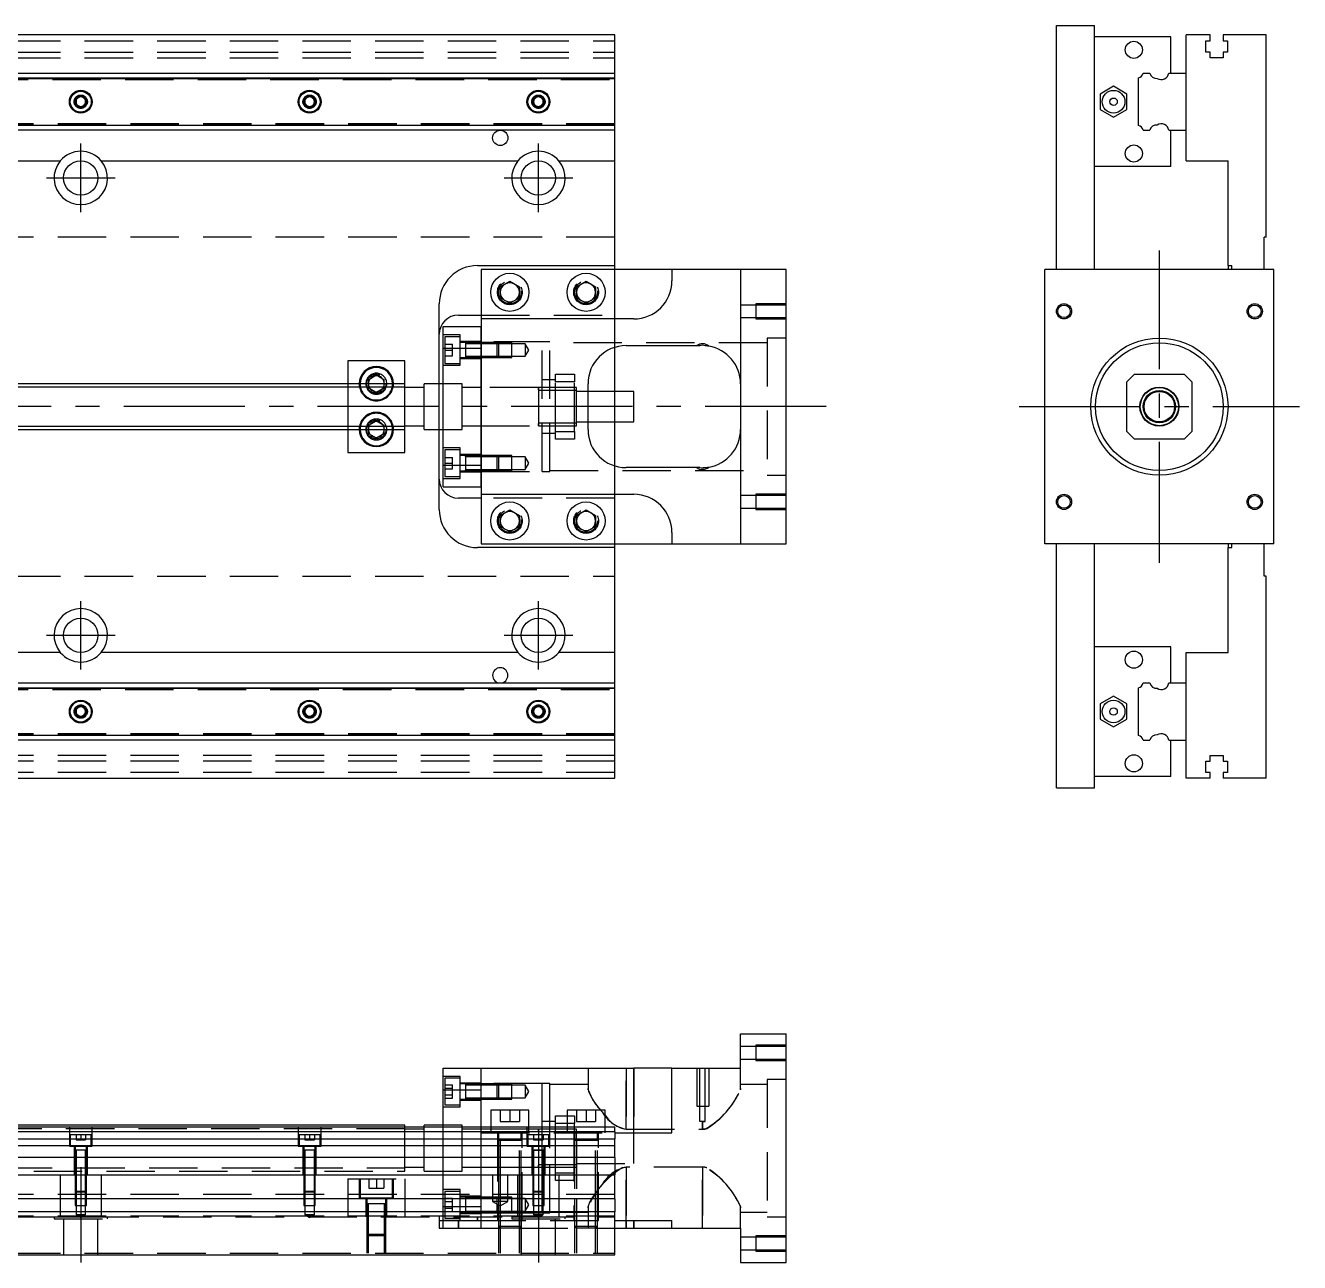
# Model space of a CAD drawing. Extents: x -12 to 700, y -267 to 102.
# Drawn here: x 365.5 to 699.6, y -224.6 to 100 of the extents above; entities that cross this region are included whole.
import ezdxf

# ---------------------------------------------------------------- set-up
doc = ezdxf.new("R2010")
doc.units = 0
doc.linetypes.add('CENTER', pattern=[50.8, 31.75, -6.35, 6.35, -6.35])
doc.linetypes.add('DASHED', pattern=[19.05, 12.7, -6.35])
doc.layers.get('0').update_dxf_attribs({"linetype": 'CONTINUOUS'})
doc.layers.add('CENTER', color=1, linetype='CENTER')

msp = doc.modelspace()

# ---------------------------------------------------------------- linework, layer by layer
at = {"color": 7, "linetype": 'CONTINUOUS'}
for p, q in [((520, 97.5), (360, 97.5)), ((520, 87.5), (520, 97.5)), ((635.82, 100), (645.82, 100)), ((635.82, 36), (635.82, 100)), ((645.82, 36), (645.82, 100)), ((665.82, 97), (645.82, 97)), ((665.82, 87.5), (665.82, 97)), ((669.82, 87.5), (669.82, 97.5)), ((676.12, 97.5), (669.82, 97.5)), ((676.12, 96), (676.12, 97.5)), ((679.52, 97.5), (679.52, 96)), ((690.82, 97.5), (679.52, 97.5)), ((690.82, 44.5), (690.82, 97.5)), ((674.97, 96), (676.12, 96)), ((674.97, 93), (674.97, 96)), ((679.52, 96), (680.67, 96)), ((680.67, 96), (680.67, 93)), ((676.12, 93), (674.97, 93)), ((676.12, 91.5), (676.12, 93)), ((679.52, 91.5), (676.12, 91.5)), ((679.52, 93), (679.52, 91.5)), ((680.67, 93), (679.52, 93)), ((360, 87.5), (520, 87.5)), ((520, 86.25), (520, 87.5)), ((658.57, 87.5), (660.34, 87.5)), ((665.3, 87.5), (669.82, 87.5)), ((669.82, 72.5), (669.82, 87.5)), ((669.82, 72.5), (669.82, 87.5)), ((360, 86.25), (520, 86.25)), ((520, 73.75), (520, 86.25)), ((650.82, 84.04), (647.32, 82.02)), ((654.32, 82.02), (650.82, 84.04)), ((657.32, 73.75), (657.32, 86.25)), ((378.75, 80.72), (380, 81.44)), ((378.75, 79.28), (378.75, 80.72)), ((380, 81.44), (381.25, 80.72)), ((381.25, 80.72), (381.25, 79.28)), ((438.75, 80.72), (440, 81.44)), ((438.75, 79.28), (438.75, 80.72)), ((440, 81.44), (441.25, 80.72)), ((441.25, 80.72), (441.25, 79.28)), ((498.75, 80.72), (500, 81.44)), ((498.75, 79.28), (498.75, 80.72)), ((500, 81.44), (501.25, 80.72)), ((501.25, 80.72), (501.25, 79.28)), ((647.32, 82.02), (647.32, 77.98)), ((654.32, 77.98), (654.32, 82.02)), ((380, 78.56), (378.75, 79.28)), ((381.25, 79.28), (380, 78.56)), ((440, 78.56), (438.75, 79.28)), ((441.25, 79.28), (440, 78.56)), ((500, 78.56), (498.75, 79.28)), ((501.25, 79.28), (500, 78.56)), ((647.32, 77.98), (650.82, 75.96)), ((650.82, 75.96), (654.32, 77.98)), ((520, 73.75), (360, 73.75)), ((520, 72.5), (520, 73.75)), ((520, 72.5), (360, 72.5)), ((520, 64.5), (520, 72.5)), ((658.57, 72.5), (660.34, 72.5)), ((665.3, 72.5), (669.82, 72.5)), ((665.82, 63), (665.82, 72.5)), ((669.82, 64.5), (669.82, 72.5)), ((360, 64.5), (374.64, 64.5)), ((385.36, 64.5), (494.64, 64.5)), ((505.36, 64.5), (520, 64.5)), ((520, 37), (520, 64.5)), ((669.82, 64.5), (680.82, 64.5)), ((680.82, 37), (680.82, 64.5)), ((665.82, 63), (645.82, 63)), ((690.32, 36), (690.32, 44.5)), ((690.82, 44.5), (690.32, 44.5)), ((484, 37), (520, 37)), ((520, 36), (520, 37)), ((680.82, 37), (681.82, 37)), ((680.82, 37), (680.82, 36)), ((681.82, 36), (681.82, 37)), ((485, 36), (485, 23)), ((535, 36), (485, 36)), ((535, 36), (535, 33)), ((553, 36), (535, 36)), ((553, 36), (553, -36)), ((565, 36), (553, 36)), ((565, -36), (565, 36)), ((632.82, -36), (632.82, 36)), ((692.82, 36), (632.82, 36)), ((692.82, -36), (692.82, 36)), ((490, 31.44), (492.5, 32.89)), ((490, 28.56), (490, 31.44)), ((492.5, 32.89), (495, 31.44)), ((495, 31.44), (495, 28.56)), ((510, 31.44), (512.5, 32.89)), ((510, 28.56), (510, 31.44)), ((512.5, 32.89), (515, 31.44)), ((515, 31.44), (515, 28.56)), ((474, 6), (474, 27)), ((492.5, 27.11), (490, 28.56)), ((495, 28.56), (492.5, 27.11)), ((512.5, 27.11), (510, 28.56)), ((515, 28.56), (512.5, 27.11)), ((479, 24), (485, 24)), ((475, 21), (485, 21)), ((475, 15.33), (475, 21)), ((485, 23), (485, 15.33)), ((525, 23), (485, 23)), ((475, 15.33), (485, 15.33)), ((475, -15.33), (475, 15.33)), ((485, -15.33), (485, 15.33)), ((485, 15.33), (485, -15.33)), ((520, 4), (520, 15.54)), ((523, 16), (541.5, 16)), ((541.5, 16), (542.36, 16)), ((465, 12), (450, 12)), ((450, 12), (450, 6)), ((465, 6), (465, 12)), ((455.5, 7.15), (457.5, 8.31)), ((455.5, 6), (455.5, 7.15)), ((457.5, 8.31), (459.5, 7.15)), ((459.5, 7.15), (459.5, 6)), ((656.32, 8.5), (654.32, 6.5)), ((656.32, 8.5), (669.32, 8.5)), ((671.32, 6.5), (669.32, 8.5)), ((465, 6), (360, 6)), ((465, -6), (465, 6)), ((470, 5), (465, 5)), ((470, -6), (470, 6)), ((475, 6), (470, 6)), ((513, -6), (513, 6)), ((525, 4), (513, 4)), ((525, -4), (525, 4)), ((654.32, -6.5), (654.32, 6.5)), ((671.32, 6.5), (671.32, -6.5)), ((360, -6), (465, -6)), ((450, -6), (450, -12)), ((455.5, -7.15), (455.5, -6)), ((459.5, -6), (459.5, -7.15)), ((465, -5), (470, -5)), ((465, -12), (465, -6)), ((470, -6), (475, -6)), ((474, -27), (474, -6)), ((513, -4), (525, -4)), ((520, -15.54), (520, -4)), ((654.32, -6.5), (656.32, -8.5)), ((669.32, -8.5), (671.32, -6.5)), ((457.5, -8.31), (455.5, -7.15)), ((459.5, -7.15), (457.5, -8.31)), ((669.32, -8.5), (656.32, -8.5)), ((450, -12), (465, -12)), ((475, -15.33), (485, -15.33)), ((475, -21), (475, -15.33)), ((485, -15.33), (485, -23)), ((541.5, -16), (523, -16)), ((542.36, -16), (541.5, -16)), ((475, -21), (485, -21)), ((485, -23), (525, -23)), ((485, -23), (485, -36)), ((485, -24), (479, -24)), ((490, -28.56), (492.5, -27.11)), ((490, -31.44), (490, -28.56)), ((492.5, -27.11), (495, -28.56)), ((495, -28.56), (495, -31.44)), ((510, -28.56), (512.5, -27.11)), ((510, -31.44), (510, -28.56)), ((512.5, -27.11), (515, -28.56)), ((515, -28.56), (515, -31.44)), ((492.5, -32.89), (490, -31.44)), ((495, -31.44), (492.5, -32.89)), ((512.5, -32.89), (510, -31.44)), ((515, -31.44), (512.5, -32.89)), ((535, -33), (535, -36)), ((485, -36), (535, -36)), ((520, -37), (520, -36)), ((535, -36), (553, -36)), ((553, -36), (565, -36)), ((692.82, -36), (632.82, -36)), ((635.82, -100), (635.82, -36)), ((645.82, -100), (645.82, -36)), ((680.82, -36), (680.82, -37)), ((681.82, -37), (681.82, -36)), ((690.32, -44.5), (690.32, -36)), ((520, -37), (484, -37)), ((520, -64.5), (520, -37)), ((680.82, -64.5), (680.82, -37)), ((680.82, -37), (681.82, -37)), ((690.82, -44.5), (690.32, -44.5)), ((690.82, -97.5), (690.82, -44.5)), ((665.82, -63), (645.82, -63)), ((665.82, -72.5), (665.82, -63)), ((374.64, -64.5), (360, -64.5)), ((494.64, -64.5), (385.36, -64.5)), ((520, -64.5), (505.36, -64.5)), ((520, -72.5), (520, -64.5)), ((669.82, -72.5), (669.82, -64.5)), ((669.82, -64.5), (680.82, -64.5)), ((360, -72.5), (520, -72.5)), ((520, -73.75), (520, -72.5)), ((658.57, -72.5), (660.34, -72.5)), ((665.3, -72.5), (669.82, -72.5)), ((669.82, -87.5), (669.82, -72.5)), ((669.82, -87.5), (669.82, -72.5)), ((360, -73.75), (520, -73.75)), ((520, -86.25), (520, -73.75)), ((650.82, -75.96), (647.32, -77.98)), ((654.32, -77.98), (650.82, -75.96)), ((657.32, -86.25), (657.32, -73.75)), ((378.75, -79.28), (380, -78.56)), ((378.75, -80.72), (378.75, -79.28)), ((380, -78.56), (381.25, -79.28)), ((381.25, -79.28), (381.25, -80.72)), ((438.75, -79.28), (440, -78.56)), ((438.75, -80.72), (438.75, -79.28)), ((440, -78.56), (441.25, -79.28)), ((441.25, -79.28), (441.25, -80.72)), ((498.75, -79.28), (500, -78.56)), ((498.75, -80.72), (498.75, -79.28)), ((500, -78.56), (501.25, -79.28)), ((501.25, -79.28), (501.25, -80.72)), ((647.32, -77.98), (647.32, -82.02)), ((654.32, -82.02), (654.32, -77.98)), ((380, -81.44), (378.75, -80.72)), ((381.25, -80.72), (380, -81.44)), ((440, -81.44), (438.75, -80.72)), ((441.25, -80.72), (440, -81.44)), ((500, -81.44), (498.75, -80.72)), ((501.25, -80.72), (500, -81.44)), ((647.32, -82.02), (650.82, -84.04)), ((650.82, -84.04), (654.32, -82.02)), ((520, -86.25), (360, -86.25)), ((520, -87.5), (520, -86.25)), ((520, -87.5), (360, -87.5)), ((520, -97.5), (520, -87.5)), ((658.57, -87.5), (660.34, -87.5)), ((665.3, -87.5), (669.82, -87.5)), ((665.82, -97), (665.82, -87.5)), ((669.82, -97.5), (669.82, -87.5)), ((674.97, -93), (676.12, -93)), ((674.97, -96), (674.97, -93)), ((676.12, -91.5), (679.52, -91.5)), ((676.12, -93), (676.12, -91.5)), ((679.52, -91.5), (679.52, -93)), ((679.52, -93), (680.67, -93)), ((680.67, -93), (680.67, -96)), ((676.12, -96), (674.97, -96)), ((676.12, -97.5), (676.12, -96)), ((679.52, -96), (679.52, -97.5)), ((680.67, -96), (679.52, -96)), ((360, -97.5), (520, -97.5)), ((635.82, -100), (645.82, -100)), ((665.82, -97), (645.82, -97)), ((676.12, -97.5), (669.82, -97.5)), ((690.82, -97.5), (679.52, -97.5)), ((553, -173.55), (553, -164.55)), ((553, -164.55), (565, -164.55)), ((565, -224.55), (565, -164.55)), ((475, -173.55), (485, -173.55)), ((475, -179.22), (475, -173.55)), ((485, -173.55), (525, -173.55)), ((485, -189.05), (485, -173.55)), ((525, -190.55), (525, -173.55)), ((535, -173.55), (525, -173.55)), ((535, -190.55), (535, -173.55)), ((535, -173.55), (553, -173.55)), ((475, -189.05), (475, -179.22)), ((475, -179.22), (485, -179.22)), ((497.5, -184.55), (487.5, -184.55)), ((487.5, -184.55), (487.5, -189.05)), ((497.5, -189.05), (497.5, -184.55)), ((517.5, -184.55), (507.5, -184.55)), ((507.5, -184.55), (507.5, -189.05)), ((517.5, -189.05), (517.5, -184.55)), ((465, -188.55), (353.5, -188.55)), ((520, -189.05), (353.5, -189.05)), ((520, -190.3), (353.5, -190.3)), ((465, -189.05), (465, -188.55)), ((470, -189.05), (470, -188.55)), ((475, -188.55), (470, -188.55)), ((501, -190.3), (500, -190.3)), ((504.5, -190.3), (501, -190.3)), ((507.5, -190.3), (504.5, -190.3)), ((509.5, -190.3), (507.5, -190.3)), ((510, -190.3), (509.5, -190.3)), ((520, -190.3), (520, -189.05)), ((520, -190.3), (520, -192.08)), ((353.5, -192.08), (520, -192.08)), ((520, -190.55), (535, -190.55)), ((520, -193.97), (520, -192.08)), ((520, -193.97), (353.5, -193.97)), ((520, -197.03), (353.5, -197.03)), ((520, -197.03), (520, -193.97)), ((520, -197.03), (520, -201.55)), ((0, -201.55), (520, -201.55)), ((520, -207.85), (520, -201.55)), ((520, -207.85), (0, -207.85)), ((520, -207.85), (520, -211.25)), ((520, -211.25), (0, -211.25)), ((520, -222.55), (520, -211.25)), ((520, -213.55), (535, -213.55)), ((525, -215.55), (525, -213.55)), ((535, -215.55), (535, -213.55)), ((520, -215.55), (525, -215.55)), ((525, -215.55), (535, -215.55)), ((535, -215.55), (553, -215.55)), ((553, -215.55), (553, -224.55)), ((0, -222.55), (520, -222.55)), ((553, -224.55), (565, -224.55))]:
    msp.add_line(p, q, dxfattribs=at)
at = {"color": 3, "linetype": 'DASHED'}
for p, q in [((0, 96), (520, 96)), ((0, 93), (520, 93)), ((0, 91.5), (520, 91.5)), ((353.5, 86.1), (520, 86.1)), ((353.5, 85.8), (520, 85.8)), ((360, 86.11), (520, 86.11)), ((378.5, 80), (378.52, 80.22)), ((441.48, 80.26), (441.5, 80)), ((501.48, 80.26), (501.5, 80)), ((520, 74.2), (353.5, 74.2)), ((520, 73.9), (353.5, 73.9)), ((520, 73.89), (360, 73.89)), ((520, 44.5), (0, 44.5)), ((520, 24), (520, 36)), ((495.48, 30.36), (495.5, 30)), ((515.48, 30.36), (515.5, 30)), ((557, 27), (557, 23)), ((565, 27), (557, 27)), ((485, 24), (520, 24)), ((520, 23), (520, 24)), ((557, 26.65), (553, 26.65)), ((565, 26.65), (557, 26.65)), ((485, 15.33), (485, 21)), ((520, 15.54), (520, 23)), ((553, 23.35), (557, 23.35)), ((557, 23.35), (565, 23.35)), ((557, 23), (565, 23)), ((479.5, 18.85), (475, 18.85)), ((475.5, 18.35), (475.5, 11.35)), ((479.5, 18.35), (475.5, 18.35)), ((479.5, 10.85), (479.5, 18.85)), ((485, 17.1), (479.5, 17.1)), ((480.9, 16.85), (479.5, 16.85)), ((480.9, 16.85), (480.89, 16.85)), ((480.9, 16.85), (480.9, 16.63)), ((485, 16.85), (480.9, 16.85)), ((480.9, 16.85), (480.9, 16.85)), ((501, 17), (485, 17)), ((489.15, 16.85), (485, 16.85)), ((489.15, 16.85), (485, 16.85)), ((489.15, 12.85), (489.15, 16.85)), ((493, 16.85), (489.15, 16.85)), ((489.5, 16.5), (489.15, 16.85)), ((493, 12.85), (493, 16.85)), ((501, -17), (501, 17)), ((503, 17), (501, 17)), ((503, -17), (503, 17)), ((560, 16.75), (503, 16.75)), ((560, 18), (560, -18)), ((565, 18), (560, 18)), ((475.5, 16.35), (477.5, 16.35)), ((475.5, 14.85), (477.5, 14.85)), ((477.5, 14.85), (477.5, 16.35)), ((477.5, 13.35), (477.5, 14.85)), ((480.9, 16.63), (480.9, 13.07)), ((485, 16.5), (480.9, 16.5)), ((489.5, 16.5), (485, 16.5)), ((489.5, 16.5), (489.5, 13.2)), ((493, 16.5), (489.5, 16.5)), ((496.5, 16.5), (493, 16.5)), ((496.5, 16.5), (496.5, 13.2)), ((497.45, 14.85), (496.5, 16.5)), ((496.5, 13.2), (497.45, 14.85)), ((520, 15.54), (520, 15.54)), ((475, 10.85), (479.5, 10.85)), ((475.5, 13.35), (477.5, 13.35)), ((475.5, 11.35), (479.5, 11.35)), ((479.5, 12.85), (480.9, 12.85)), ((479.5, 12.6), (485, 12.6)), ((480.89, 12.85), (480.9, 12.85)), ((480.9, 13.2), (485, 13.2)), ((480.9, 13.07), (480.9, 12.85)), ((480.9, 12.85), (485, 12.85)), ((480.9, 12.85), (480.9, 12.85)), ((485, 13.2), (489.5, 13.2)), ((485, 12.85), (489.15, 12.85)), ((485, 12.85), (489.15, 12.85)), ((489.15, 12.85), (489.5, 13.2)), ((489.15, 12.85), (493, 12.85)), ((489.5, 13.2), (493, 13.2)), ((493, 13.2), (496.5, 13.2)), ((504.5, 7), (501, 7)), ((504.5, 8.5), (509.5, 8.5)), ((504.5, 6.5), (504.5, 8.5)), ((509.5, 8.5), (509.5, 6.5)), ((450, 6), (450, -6)), ((455, 6), (455.02, 6.3)), ((455.5, 4.85), (455.5, 6)), ((457.5, 3.69), (455.5, 4.85)), ((459.5, 4.85), (457.5, 3.69)), ((459.5, 6), (459.5, 5.12)), ((459.5, 5.12), (459.5, 4.85)), ((474, -6), (474, 6)), ((480, 6), (475, 6)), ((480, -6), (480, 6)), ((485, 5), (480, 5)), ((500, 5), (485, 5)), ((500, 4.44), (500, 5)), ((500, 5), (500, 4.44)), ((509.5, 5), (500, 5)), ((509.5, 5), (500, 5)), ((500, 4.44), (500, -4.44)), ((510, 4.25), (500, 4.25)), ((509.5, 6.5), (504.5, 6.5)), ((504.5, -6.5), (504.5, 6.5)), ((509.5, -6.5), (509.5, 6.5)), ((510, 5), (509.5, 5)), ((510, -5), (510, 5)), ((513, 4), (510, 4)), ((520, -4), (520, 4)), ((455, -6), (455.02, -5.7)), ((455.5, -4.85), (457.5, -3.69)), ((455.5, -6), (455.5, -4.85)), ((457.5, -3.69), (459.5, -4.85)), ((459.5, -4.85), (459.5, -5.13)), ((459.5, -5.13), (459.5, -6)), ((475, -6), (480, -6)), ((480, -5), (485, -5)), ((485, -5), (500, -5)), ((500, -4.25), (510, -4.25)), ((500, -5), (500, -4.44)), ((500, -4.44), (500, -5)), ((500, -5), (500, -5)), ((500, -5), (509.5, -5)), ((500, -5), (509.5, -5)), ((504.5, -6.5), (509.5, -6.5)), ((504.5, -8.5), (504.5, -6.5)), ((509.5, -5), (510, -5)), ((509.5, -6.5), (509.5, -8.5)), ((510, -4), (513, -4)), ((501, -7), (504.5, -7)), ((509.5, -8.5), (504.5, -8.5)), ((479.5, -10.85), (475, -10.85)), ((475.5, -11.35), (475.5, -18.35)), ((479.5, -11.35), (475.5, -11.35)), ((475.5, -13.35), (477.5, -13.35)), ((477.5, -14.85), (477.5, -13.35)), ((479.5, -18.85), (479.5, -10.85)), ((485, -12.6), (479.5, -12.6)), ((480.9, -12.85), (479.5, -12.85)), ((480.9, -12.85), (480.89, -12.85)), ((480.9, -12.85), (480.9, -13.07)), ((480.9, -13.07), (480.9, -12.85)), ((485, -12.85), (480.9, -12.85)), ((480.9, -12.85), (480.9, -12.85)), ((480.9, -13.07), (480.9, -16.63)), ((485, -13.2), (480.9, -13.2)), ((489.15, -12.85), (485, -12.85)), ((489.15, -12.85), (485, -12.85)), ((489.5, -13.2), (485, -13.2)), ((489.15, -16.85), (489.15, -12.85)), ((493, -12.85), (489.15, -12.85)), ((489.5, -13.2), (489.15, -12.85)), ((489.5, -13.2), (489.5, -16.5)), ((493, -13.2), (489.5, -13.2)), ((493, -16.85), (493, -12.85)), ((496.5, -13.2), (493, -13.2)), ((496.5, -13.2), (496.5, -16.5)), ((497.45, -14.85), (496.5, -13.2)), ((475.5, -14.85), (477.5, -14.85)), ((475.5, -16.35), (477.5, -16.35)), ((477.5, -16.35), (477.5, -14.85)), ((480.9, -16.5), (485, -16.5)), ((480.9, -16.63), (480.9, -16.85)), ((480.9, -16.85), (480.9, -16.63)), ((485, -21), (485, -15.33)), ((485, -16.5), (489.5, -16.5)), ((489.15, -16.85), (489.5, -16.5)), ((489.5, -16.5), (493, -16.5)), ((493, -16.5), (496.5, -16.5)), ((496.5, -16.5), (497.45, -14.85)), ((520, -23), (520, -15.54)), ((520, -15.54), (520, -15.54)), ((543.17, -16), (543.76, -15.97)), ((475, -18.85), (479.5, -18.85)), ((475.5, -18.35), (479.5, -18.35)), ((479.5, -16.85), (480.9, -16.85)), ((479.5, -17.1), (485, -17.1)), ((480.89, -16.85), (480.9, -16.85)), ((480.9, -16.85), (485, -16.85)), ((480.9, -16.85), (480.9, -16.85)), ((485, -16.85), (489.15, -16.85)), ((485, -16.85), (489.15, -16.85)), ((485, -17), (501, -17)), ((489.15, -16.85), (493, -16.85)), ((501, -17), (503, -17)), ((503, -16.75), (560, -16.75)), ((560, -18), (565, -18)), ((520, -24), (520, -23)), ((557, -23.35), (553, -23.35)), ((557, -23), (557, -27)), ((565, -23), (557, -23)), ((565, -23.35), (557, -23.35)), ((520, -24), (485, -24)), ((520, -36), (520, -24)), ((553, -26.65), (557, -26.65)), ((557, -26.65), (565, -26.65)), ((495.48, -29.64), (495.5, -30)), ((509.5, -30), (509.52, -29.65)), ((557, -27), (565, -27)), ((0, -44.5), (520, -44.5)), ((353.5, -73.9), (520, -73.9)), ((353.5, -74.2), (520, -74.2)), ((360, -73.89), (520, -73.89)), ((381.48, -79.74), (381.5, -80)), ((438.5, -80), (438.52, -79.78)), ((498.5, -80), (498.52, -79.78)), ((520, -85.8), (353.5, -85.8)), ((520, -86.1), (353.5, -86.1)), ((520, -86.11), (360, -86.11)), ((520, -91.5), (0, -91.5)), ((520, -93), (0, -93)), ((520, -96), (0, -96)), ((557, -167.9), (553, -167.9)), ((557, -167.55), (557, -171.55)), ((565, -167.55), (557, -167.55)), ((565, -167.9), (557, -167.9)), ((513, -173.55), (513, -178.91)), ((523, -189.59), (523, -173.55)), ((523, -173.55), (523, -189.59)), ((525, -173.55), (525, -190.55)), ((541.5, -173.55), (541.5, -183.55)), ((542.36, -183.55), (542.36, -173.55)), ((543.72, -183.55), (543.72, -173.55)), ((544.67, -173.55), (544.67, -183.55)), ((553, -171.2), (557, -171.2)), ((553, -178.91), (553, -173.55)), ((557, -171.2), (565, -171.2)), ((557, -171.55), (565, -171.55)), ((479.5, -175.7), (475, -175.7)), ((475.5, -176.2), (475.5, -179.7)), ((479.5, -176.2), (475.5, -176.2)), ((479.5, -183.7), (479.5, -175.7)), ((560, -176.55), (560, -212.55)), ((565, -176.55), (560, -176.55)), ((475.5, -177.97), (477.5, -177.97)), ((475.5, -178.83), (477.5, -178.83)), ((475.5, -179.7), (475.5, -183.2)), ((477.5, -178.83), (477.5, -177.97)), ((477.5, -180.57), (477.5, -178.83)), ((485, -177.45), (479.5, -177.45)), ((480.9, -177.7), (479.5, -177.7)), ((480.9, -177.7), (480.9, -181.7)), ((485, -177.7), (480.9, -177.7)), ((485, -178.05), (480.9, -178.05)), ((501, -177.55), (485, -177.55)), ((489.15, -177.7), (485, -177.7)), ((489.15, -177.7), (485, -177.7)), ((489.5, -178.05), (485, -178.05)), ((489.15, -179.7), (489.15, -177.7)), ((493, -177.7), (489.15, -177.7)), ((489.5, -178.05), (489.15, -177.7)), ((489.15, -181.7), (489.15, -179.7)), ((489.5, -178.05), (489.5, -179.7)), ((493, -178.05), (489.5, -178.05)), ((489.5, -179.7), (489.5, -181.35)), ((493, -181.7), (493, -177.7)), ((496.5, -178.05), (493, -178.05)), ((496.5, -178.05), (496.5, -179.7)), ((497.45, -179.7), (496.5, -178.05)), ((496.5, -179.7), (496.5, -181.35)), ((496.5, -181.35), (497.45, -179.7)), ((501, -189.05), (501, -177.55)), ((503, -177.55), (501, -177.55)), ((503, -189.05), (503, -177.55)), ((513, -177.8), (503, -177.8)), ((513, -178.91), (513.04, -179.26)), ((513.03, -179.21), (513, -178.91)), ((553, -178.91), (552.96, -179.26)), ((552.96, -179.28), (553, -178.91)), ((560, -177.8), (553, -177.8)), ((475, -183.7), (479.5, -183.7)), ((475.5, -180.57), (477.5, -180.57)), ((475.5, -181.43), (477.5, -181.43)), ((475.5, -183.2), (479.5, -183.2)), ((477.5, -181.43), (477.5, -180.57)), ((479.5, -181.7), (480.9, -181.7)), ((479.5, -181.95), (485, -181.95)), ((480.89, -181.7), (480.9, -181.7)), ((480.9, -181.35), (485, -181.35)), ((480.9, -181.7), (485, -181.7)), ((480.9, -181.7), (480.9, -181.7)), ((485, -181.35), (489.5, -181.35)), ((485, -181.7), (489.15, -181.7)), ((485, -181.7), (489.15, -181.7)), ((489.15, -181.7), (489.5, -181.35)), ((489.15, -181.7), (493, -181.7)), ((489.5, -181.35), (493, -181.35)), ((493, -181.35), (496.5, -181.35)), ((541.5, -183.55), (544.67, -183.55)), ((542.36, -187.55), (542.36, -183.55)), ((543.72, -187.55), (543.72, -183.55)), ((490, -184.55), (490, -187.55)), ((492.5, -184.55), (492.5, -187.55)), ((495, -184.55), (495, -187.55)), ((504.5, -186.05), (507.5, -186.05)), ((504.5, -188.05), (504.5, -186.05)), ((507.5, -186.05), (509.5, -186.05)), ((509.5, -186.05), (509.5, -188.05)), ((510, -184.55), (510, -187.55)), ((512.5, -184.55), (512.5, -187.55)), ((515, -184.55), (515, -187.55)), ((516.31, -184.55), (517.5, -185.91)), ((465, -189.43), (55, -189.43)), ((377, -189.05), (377, -194.05)), ((383, -194.05), (383, -189.05)), ((437, -189.05), (437, -194.05)), ((443, -194.05), (443, -189.05)), ((465, -194.55), (465, -189.05)), ((470, -189.55), (465, -189.55)), ((470, -194.55), (470, -189.05)), ((480, -188.55), (475, -188.55)), ((475, -201.55), (475, -189.05)), ((480, -189.05), (480, -188.55)), ((480, -194.55), (480, -189.05)), ((485, -189.55), (480, -189.55)), ((485, -190.55), (485, -189.05)), ((487.5, -189.55), (485, -189.55)), ((487.5, -189.05), (487.5, -190.55)), ((497.5, -189.55), (487.5, -189.55)), ((490, -187.55), (492.5, -187.55)), ((492.5, -187.55), (495, -187.55)), ((497, -189.05), (497, -194.05)), ((497.5, -190.55), (497.5, -189.05)), ((500, -189.55), (497.5, -189.55)), ((500, -189.55), (500, -190.3)), ((500, -189.55), (500, -190.11)), ((500, -190.11), (500, -189.55)), ((500, -189.55), (500, -189.55)), ((501, -189.55), (500, -189.55)), ((500, -189.55), (500, -189.55)), ((500, -190.11), (500, -190.55)), ((500, -190.3), (500, -190.55)), ((504.5, -187.55), (501, -187.55)), ((501, -190.55), (501, -189.05)), ((504.5, -189.55), (501, -189.55)), ((503, -194.05), (503, -189.05)), ((507.5, -188.05), (504.5, -188.05)), ((504.5, -189.05), (504.5, -188.05)), ((504.5, -190.55), (504.5, -189.05)), ((507.5, -189.55), (504.5, -189.55)), ((509.5, -188.05), (507.5, -188.05)), ((507.5, -189.05), (507.5, -190.55)), ((509.5, -189.55), (507.5, -189.55)), ((509.5, -189.05), (509.5, -188.05)), ((509.5, -190.55), (509.5, -189.05)), ((510, -189.55), (509.5, -189.55)), ((510, -187.55), (512.5, -187.55)), ((510, -190.55), (510, -189.55)), ((512.5, -187.55), (515, -187.55)), ((517.5, -190.55), (517.5, -189.05)), ((523, -189.59), (543, -189.59)), ((543.72, -187.55), (542.36, -187.55)), ((543, -187.61), (542.36, -187.55)), ((543, -187.61), (543.72, -187.55)), ((543, -187.61), (543, -189.59)), ((543, -189.59), (543, -187.61)), ((543.28, -189.58), (543, -189.59)), ((543.56, -189.54), (543.28, -189.58)), ((543.83, -189.48), (543.56, -189.54)), ((382.75, -191.05), (377.25, -191.05)), ((377.25, -191.05), (377.25, -194.05)), ((378.75, -191.05), (378.75, -192.35)), ((378.75, -192.35), (380, -192.35)), ((380, -191.05), (380, -192.35)), ((380, -192.35), (381.25, -192.35)), ((381.25, -191.05), (381.25, -192.35)), ((382.75, -194.05), (382.75, -191.05)), ((442.75, -191.05), (437.25, -191.05)), ((437.25, -191.05), (437.25, -194.05)), ((438.75, -191.05), (438.75, -192.35)), ((438.75, -192.35), (440, -192.35)), ((440, -191.05), (440, -192.35)), ((440, -192.35), (441.25, -192.35)), ((441.25, -191.05), (441.25, -192.35)), ((442.75, -194.05), (442.75, -191.05)), ((485, -201.55), (485, -190.55)), ((485, -190.55), (520, -190.55)), ((489.25, -190.55), (489.25, -213.55)), ((489.5, -190.55), (489.5, -192.55)), ((489.5, -192.54), (489.5, -192.55)), ((489.85, -192.55), (489.5, -192.55)), ((489.5, -192.55), (489.5, -192.56)), ((489.5, -192.55), (489.5, -201.55)), ((495.15, -192.55), (489.85, -192.55)), ((490, -192.55), (490, -201.55)), ((495, -207.85), (495, -192.55)), ((495.5, -192.55), (495.15, -192.55)), ((495.5, -192.55), (495.5, -190.55)), ((495.5, -192.55), (495.5, -192.54)), ((495.5, -192.56), (495.5, -192.55)), ((495.5, -207.85), (495.5, -192.55)), ((495.75, -213.55), (495.75, -190.55)), ((502.75, -191.05), (497.25, -191.05)), ((497.25, -191.05), (497.25, -194.05)), ((498.75, -191.05), (498.75, -192.35)), ((498.75, -192.35), (500, -192.35)), ((500, -190.55), (500, -190.95)), ((500, -191.05), (500, -192.35)), ((500, -192.35), (501.25, -192.35)), ((500, -192.45), (500, -194.05)), ((501, -191.05), (501, -190.55)), ((501, -194.05), (501, -191.05)), ((501.25, -191.05), (501.25, -192.35)), ((502.75, -194.05), (502.75, -191.05)), ((504.5, -201.05), (504.5, -190.55)), ((509.25, -190.55), (509.25, -213.55)), ((509.5, -190.55), (509.5, -192.55)), ((509.5, -192.54), (509.5, -192.55)), ((509.85, -192.55), (509.5, -192.55)), ((509.5, -192.55), (509.5, -192.56)), ((509.5, -192.55), (509.5, -207.85)), ((515.15, -192.55), (509.85, -192.55)), ((510, -192.55), (510, -190.55)), ((510, -192.55), (510, -207.85)), ((515, -207.85), (515, -192.55)), ((515.5, -192.55), (515.15, -192.55)), ((515.5, -192.55), (515.5, -190.55)), ((515.5, -192.55), (515.5, -192.54)), ((515.5, -192.56), (515.5, -192.55)), ((515.5, -207.85), (515.5, -192.55)), ((515.75, -213.55), (515.75, -190.55)), ((525, -194.55), (525, -190.55)), ((377, -194.05), (383, -194.05)), ((378.25, -194.05), (378.25, -201.55)), ((378.5, -194.05), (378.5, -195.05)), ((378.5, -195.04), (378.5, -195.05)), ((381.5, -195.05), (378.5, -195.05)), ((378.5, -195.05), (378.5, -195.06)), ((378.5, -195.05), (378.5, -201.55)), ((378.75, -195.05), (378.75, -201.55)), ((381.25, -201.55), (381.25, -195.05)), ((381.5, -195.05), (381.5, -194.05)), ((381.5, -201.55), (381.5, -195.05)), ((381.75, -201.55), (381.75, -194.05)), ((437, -194.05), (443, -194.05)), ((438.25, -194.05), (438.25, -201.55)), ((438.5, -194.05), (438.5, -195.05)), ((438.5, -195.04), (438.5, -195.05)), ((441.5, -195.05), (438.5, -195.05)), ((438.5, -195.05), (438.5, -195.06)), ((438.5, -195.05), (438.5, -201.55)), ((438.75, -195.05), (438.75, -201.55)), ((441.25, -201.55), (441.25, -195.05)), ((441.5, -195.05), (441.5, -194.05)), ((441.5, -201.55), (441.5, -195.05)), ((441.75, -201.55), (441.75, -194.05)), ((465, -200.55), (465, -194.55)), ((470, -200.55), (470, -194.55)), ((480, -200.55), (480, -194.55)), ((497, -194.05), (503, -194.05)), ((498.25, -194.05), (498.25, -201.55)), ((498.5, -194.05), (498.5, -195.05)), ((498.5, -195.04), (498.5, -195.05)), ((498.5, -195.05), (498.62, -195.05)), ((498.62, -195.05), (498.5, -195.05)), ((498.5, -195.05), (498.5, -195.06)), ((498.5, -195.05), (498.5, -201.55)), ((498.62, -195.05), (501.38, -195.05)), ((500, -195.05), (498.62, -195.05)), ((498.75, -195.05), (498.75, -201.55)), ((500, -194.05), (500, -194.75)), ((500, -194.75), (500, -198.99)), ((501.38, -195.05), (500, -195.05)), ((501, -194.55), (501, -194.05)), ((501, -206.05), (501, -194.55)), ((501.25, -201.55), (501.25, -195.05)), ((501.38, -195.05), (501.5, -195.05)), ((501.5, -195.05), (501.38, -195.05)), ((501.5, -195.05), (501.5, -194.05)), ((501.5, -195.05), (501.5, -195.04)), ((501.5, -195.06), (501.5, -195.05)), ((501.5, -201.55), (501.5, -195.05)), ((501.75, -201.55), (501.75, -194.05)), ((503, -194.55), (503, -194.05)), ((503, -211.55), (503, -194.55)), ((525, -198.55), (525, -194.55)), ((55, -199.68), (465, -199.68)), ((465, -199.55), (470, -199.55)), ((480, -199.55), (485, -199.55)), ((485, -199.55), (489.5, -199.55)), ((489.5, -199.55), (490, -199.55)), ((490, -199.55), (500, -199.55)), ((500, -198.8), (510, -198.8)), ((500, -199.55), (500, -198.99)), ((500, -198.99), (500, -199.55)), ((500, -199.55), (509.5, -199.55)), ((500, -199.55), (509.5, -199.55)), ((509.5, -199.55), (510, -199.55)), ((510, -198.55), (525, -198.55)), ((522.17, -199.62), (522.44, -199.56)), ((522.44, -199.56), (522.72, -199.52)), ((522.72, -199.52), (523, -199.51)), ((543, -199.51), (523, -199.51)), ((523, -215.55), (523, -199.51)), ((523, -199.51), (523, -213.55)), ((543, -199.51), (543, -215.55)), ((543, -215.55), (543, -199.51)), ((543.28, -199.52), (543, -199.51)), ((543.56, -199.56), (543.28, -199.52)), ((543.83, -199.62), (543.56, -199.56)), ((291.5, -200.55), (465, -200.55)), ((374.64, -212.55), (374.64, -201.55)), ((378.5, -201.55), (378.5, -205.8)), ((378.5, -201.55), (378.5, -205.8)), ((378.75, -201.55), (378.75, -206.05)), ((381.25, -206.05), (381.25, -201.55)), ((381.5, -205.8), (381.5, -201.55)), ((381.5, -205.8), (381.5, -201.55)), ((385.36, -201.55), (385.36, -212.55)), ((438.5, -201.55), (438.5, -205.8)), ((438.5, -201.55), (438.5, -205.8)), ((438.75, -201.55), (438.75, -206.05)), ((441.25, -206.05), (441.25, -201.55)), ((441.5, -205.8), (441.5, -201.55)), ((441.5, -205.8), (441.5, -201.55)), ((450, -202.55), (450, -207.85)), ((450, -202.55), (465, -202.55)), ((453, -202.55), (453, -207.55)), ((453.25, -202.55), (453.25, -207.55)), ((455.5, -202.55), (455.5, -205.05)), ((457.5, -202.55), (457.5, -205.05)), ((459.5, -202.55), (459.5, -205.05)), ((461.75, -207.55), (461.75, -202.55)), ((462, -207.55), (462, -202.55)), ((465, -202.55), (465, -207.85)), ((470, -200.55), (475, -200.55)), ((475, -200.55), (480, -200.55)), ((475, -207.85), (475, -201.55)), ((485, -207.85), (485, -201.55)), ((488, -201.55), (488, -208.55)), ((489.5, -201.55), (489.5, -207.85)), ((490, -201.55), (490, -207.85)), ((492, -208.55), (492, -201.55)), ((494.64, -212.55), (494.64, -201.55)), ((498.5, -201.55), (498.5, -205.8)), ((498.5, -201.55), (498.5, -205.8)), ((498.75, -201.55), (498.75, -206.05)), ((501.25, -206.05), (501.25, -201.55)), ((501.5, -205.8), (501.5, -201.55)), ((501.5, -205.8), (501.5, -201.55)), ((504.5, -201.05), (509.5, -201.05)), ((504.5, -203.05), (504.5, -201.05)), ((509.5, -203.05), (504.5, -203.05)), ((505.36, -201.55), (505.36, -212.55)), ((520, -206.7), (0, -206.7)), ((378.5, -205.8), (381.5, -205.8)), ((378.5, -205.8), (378.5, -207.85)), ((378.5, -205.8), (378.75, -206.05)), ((381.25, -206.05), (378.75, -206.05)), ((378.75, -206.05), (378.75, -209.55)), ((381.25, -206.05), (381.5, -205.8)), ((381.25, -209.55), (381.25, -206.05)), ((381.5, -207.85), (381.5, -205.8)), ((438.5, -205.8), (441.5, -205.8)), ((438.5, -205.8), (438.5, -207.85)), ((438.5, -205.8), (438.75, -206.05)), ((441.25, -206.05), (438.75, -206.05)), ((438.75, -206.05), (438.75, -209.55)), ((441.25, -206.05), (441.5, -205.8)), ((441.25, -209.55), (441.25, -206.05)), ((441.5, -207.85), (441.5, -205.8)), ((455.5, -205.05), (457.5, -205.05)), ((457.5, -205.05), (459.5, -205.05)), ((479.5, -205.4), (475, -205.4)), ((475.5, -205.9), (475.5, -207.85)), ((479.5, -205.9), (475.5, -205.9)), ((479.5, -213.4), (479.5, -205.4)), ((498.5, -205.8), (501.5, -205.8)), ((498.5, -205.8), (498.5, -207.85)), ((498.5, -205.8), (498.75, -206.05)), ((501.25, -206.05), (498.75, -206.05)), ((498.75, -206.05), (498.75, -209.55)), ((501, -207.85), (501, -206.05)), ((501.25, -206.05), (501.5, -205.8)), ((501.25, -209.55), (501.25, -206.05)), ((501.5, -207.85), (501.5, -205.8)), ((515, -206.24), (513.92, -207.85)), ((515.5, -205.57), (515, -206.24)), ((378.5, -207.85), (378.5, -209.55)), ((378.5, -209.55), (381.5, -209.55)), ((378.75, -209.55), (378.75, -212.05)), ((381.25, -212.05), (381.25, -209.55)), ((381.5, -209.55), (381.5, -207.85)), ((438.5, -207.85), (438.5, -209.55)), ((438.5, -209.55), (441.5, -209.55)), ((438.75, -209.55), (438.75, -212.05)), ((441.25, -212.05), (441.25, -209.55)), ((441.5, -209.55), (441.5, -207.85)), ((450, -207.85), (450, -211.25)), ((453, -207.55), (462, -207.55)), ((454.75, -207.55), (454.75, -212.55)), ((455, -207.55), (455, -207.85)), ((455, -207.85), (455, -209.15)), ((455, -209.15), (455.26, -209.15)), ((455.26, -209.15), (455, -209.15)), ((455, -209.15), (455, -209.15)), ((455, -209.15), (455, -211.25)), ((455, -209.15), (455, -209.16)), ((459.74, -209.15), (455.26, -209.15)), ((455.4, -209.15), (455.4, -211.25)), ((459.6, -211.25), (459.6, -209.15)), ((459.74, -209.15), (460, -209.15)), ((460, -209.15), (459.74, -209.15)), ((460, -207.85), (460, -207.55)), ((460, -209.15), (460, -207.85)), ((460, -211.25), (460, -209.15)), ((460, -209.15), (460, -209.15)), ((460, -209.16), (460, -209.15)), ((460.25, -212.55), (460.25, -207.55)), ((465, -207.85), (465, -211.25)), ((475, -209.88), (475, -207.85)), ((475, -209.88), (485, -209.88)), ((475, -211.25), (475, -209.88)), ((475.5, -207.67), (477.5, -207.67)), ((475.5, -207.85), (475.5, -209.4)), ((475.5, -208.53), (477.5, -208.53)), ((475.5, -209.4), (475.5, -211.25)), ((475.5, -210.27), (477.5, -210.27)), ((477.5, -208.53), (477.5, -207.67)), ((477.5, -210.27), (477.5, -208.53)), ((477.5, -211.13), (477.5, -210.27)), ((485, -207.15), (479.5, -207.15)), ((480.9, -207.4), (479.5, -207.4)), ((480.9, -207.4), (480.89, -207.4)), ((480.9, -207.4), (480.9, -207.75)), ((480.9, -207.4), (480.9, -207.62)), ((480.9, -207.4), (480.9, -207.4)), ((485, -207.4), (480.9, -207.4)), ((480.9, -207.62), (480.9, -207.85)), ((480.9, -207.75), (480.9, -207.85)), ((485, -207.75), (480.9, -207.75)), ((480.9, -207.85), (480.9, -209.4)), ((480.9, -209.27), (480.9, -209.53)), ((480.9, -209.4), (480.9, -211.18)), ((489.15, -207.4), (485, -207.4)), ((489.15, -207.4), (485, -207.4)), ((489.5, -207.75), (485, -207.75)), ((485, -211.25), (485, -207.85)), ((492, -208.55), (488, -208.55)), ((488, -208.55), (490, -209.7)), ((489.15, -207.85), (489.15, -207.4)), ((489.5, -207.4), (489.15, -207.4)), ((489.5, -207.75), (489.15, -207.4)), ((489.15, -209.4), (489.15, -207.85)), ((489.15, -211.25), (489.15, -209.4)), ((490, -207.4), (489.5, -207.4)), ((493, -207.75), (489.5, -207.75)), ((489.5, -207.85), (489.5, -211.25)), ((493, -207.4), (490, -207.4)), ((490, -207.85), (490, -211.25)), ((490, -209.7), (492, -208.55)), ((493, -207.85), (493, -207.4)), ((496.5, -207.75), (493, -207.75)), ((493, -211.25), (493, -207.85)), ((495, -211.25), (495, -207.85)), ((495.5, -211.25), (495.5, -207.85)), ((496.5, -207.75), (496.5, -209.4)), ((497.45, -209.4), (496.5, -207.75)), ((496.5, -209.4), (496.5, -211.05)), ((496.5, -211.05), (497.45, -209.4)), ((498.5, -207.85), (498.5, -209.55)), ((498.5, -209.55), (501.5, -209.55)), ((498.75, -209.55), (498.75, -212.05)), ((501, -209.55), (501, -207.85)), ((501, -211.25), (501, -209.55)), ((501.25, -212.05), (501.25, -209.55)), ((501.5, -209.55), (501.5, -207.85)), ((509.5, -207.85), (509.5, -211.25)), ((510, -207.85), (510, -211.25)), ((513, -210.19), (513.04, -209.84)), ((513.03, -209.89), (513, -210.19)), ((513, -210.19), (513, -215.55)), ((515, -211.25), (515, -207.85)), ((515.5, -211.25), (515.5, -207.85)), ((552.96, -209.82), (553, -210.19)), ((553, -210.19), (552.96, -209.84)), ((553, -215.55), (553, -210.19)), ((520, -212.4), (0, -212.4)), ((325.36, -212.55), (520, -212.55)), ((373, -212.55), (387, -212.55)), ((373, -212.55), (373, -213.05)), ((373, -213.05), (387, -213.05)), ((375.5, -213.05), (375.5, -222.55)), ((381.25, -212.05), (378.75, -212.05)), ((378.75, -212.05), (380, -212.77)), ((380, -212.77), (381.25, -212.05)), ((384.5, -222.55), (384.5, -213.05)), ((387, -213.05), (387, -212.55)), ((441.25, -212.05), (438.75, -212.05)), ((438.75, -212.05), (440, -212.77)), ((440, -212.77), (441.25, -212.05)), ((450, -211.25), (450, -212.55)), ((455, -211.25), (455, -212.55)), ((455, -212.55), (455, -217.15)), ((455, -212.55), (455, -217.15)), ((455.4, -211.25), (455.4, -212.55)), ((455.4, -212.55), (455.4, -217.55)), ((459.6, -212.55), (459.6, -211.25)), ((459.6, -217.55), (459.6, -212.55)), ((460, -212.55), (460, -211.25)), ((460, -217.15), (460, -212.55)), ((460, -217.15), (460, -212.55)), ((465, -211.25), (465, -212.55)), ((474, -212.55), (474, -213.55)), ((474, -213.55), (484, -213.55)), ((474, -213.55), (474, -215.55)), ((475, -212.55), (475, -211.25)), ((475, -215.55), (475, -212.55)), ((475, -213.4), (479.5, -213.4)), ((475.5, -211.13), (477.5, -211.13)), ((475.5, -211.25), (475.5, -212.55)), ((475.5, -212.55), (475.5, -212.9)), ((475.5, -212.9), (479.5, -212.9)), ((479, -215.55), (479, -213.55)), ((479, -213.55), (479, -215.55)), ((479.5, -211.4), (480.9, -211.4)), ((479.5, -211.65), (485, -211.65)), ((480.89, -211.4), (485, -211.4)), ((480.9, -211.05), (485, -211.05)), ((480.9, -211.4), (480.9, -211.18)), ((480.9, -211.18), (480.9, -211.25)), ((480.9, -211.4), (480.9, -211.18)), ((480.9, -211.18), (480.9, -211.25)), ((480.9, -211.25), (480.9, -211.4)), ((480.9, -211.25), (480.9, -211.4)), ((484, -213.55), (484, -212.55)), ((484, -212.55), (484, -213.55)), ((484, -213.55), (520, -213.55)), ((485, -211.05), (489.5, -211.05)), ((485, -213.55), (485, -211.25)), ((485, -211.4), (489.15, -211.4)), ((485, -211.4), (489.15, -211.4)), ((485, -211.55), (489.5, -211.55)), ((485, -215.55), (485, -213.55)), ((489.15, -211.4), (489.15, -211.25)), ((489.15, -211.4), (489.3, -211.25)), ((489.15, -211.4), (489.5, -211.4)), ((489.3, -211.25), (489.5, -211.05)), ((489.5, -211.05), (493, -211.05)), ((489.5, -211.25), (489.5, -213.55)), ((489.5, -211.4), (490, -211.4)), ((489.5, -211.55), (490, -211.55)), ((489.5, -213.55), (489.5, -215.05)), ((489.5, -213.55), (489.5, -215.05)), ((490, -211.25), (490, -213.55)), ((490, -211.4), (493, -211.4)), ((490, -211.55), (495, -211.55)), ((490, -213.55), (490, -215.55)), ((493, -211.05), (496.5, -211.05)), ((493, -211.4), (493, -211.25)), ((493, -212.55), (507, -212.55)), ((493, -212.55), (493, -213.05)), ((493, -213.05), (507, -213.05)), ((495, -213.55), (495, -211.25)), ((495, -211.55), (495.5, -211.55)), ((495, -215.55), (495, -213.55)), ((495.5, -213.55), (495.5, -211.25)), ((495.5, -211.55), (501, -211.55)), ((495.5, -213.05), (495.5, -222.55)), ((495.5, -215.05), (495.5, -213.55)), ((495.5, -215.05), (495.5, -213.55)), ((501.25, -212.05), (498.75, -212.05)), ((498.75, -212.05), (500, -212.77)), ((500, -212.77), (501.25, -212.05)), ((501, -211.55), (501, -211.25)), ((501, -211.55), (503, -211.55)), ((503, -211.3), (513, -211.3)), ((504.5, -222.55), (504.5, -213.05)), ((507, -213.05), (507, -212.55)), ((509.5, -211.25), (509.5, -213.55)), ((509.5, -213.55), (509.5, -215.05)), ((509.5, -213.55), (509.5, -215.05)), ((510, -211.25), (510, -213.55)), ((510, -213.55), (510, -215.55)), ((515, -213.55), (515, -211.25)), ((515, -215.55), (515, -213.55)), ((515.5, -213.55), (515.5, -211.25)), ((515.5, -215.05), (515.5, -213.55)), ((515.5, -215.05), (515.5, -213.55)), ((523, -213.55), (523, -215.55)), ((525, -213.55), (525, -215.55)), ((553, -211.3), (560, -211.3)), ((560, -212.55), (565, -212.55)), ((474, -215.55), (479, -215.55)), ((479, -215.55), (490, -215.55)), ((489.5, -215.05), (495.5, -215.05)), ((489.5, -215.05), (489.5, -222.05)), ((489.5, -215.05), (490, -215.55)), ((495, -215.55), (490, -215.55)), ((490, -215.55), (490, -222.05)), ((495, -215.55), (495.5, -215.05)), ((495, -215.55), (510, -215.55)), ((495, -222.05), (495, -215.55)), ((495.5, -222.05), (495.5, -215.05)), ((509.5, -215.05), (515.5, -215.05)), ((509.5, -215.05), (509.5, -222.05)), ((509.5, -215.05), (510, -215.55)), ((515, -215.55), (510, -215.55)), ((510, -215.55), (510, -222.05)), ((515, -215.55), (515.5, -215.05)), ((515, -215.55), (520, -215.55)), ((515, -222.05), (515, -215.55)), ((515.5, -222.05), (515.5, -215.05)), ((455, -217.15), (460, -217.15)), ((455, -217.15), (455, -222.05)), ((455, -217.15), (455.4, -217.55)), ((459.6, -217.55), (455.4, -217.55)), ((455.4, -217.55), (455.4, -222.05)), ((459.6, -217.55), (460, -217.15)), ((459.6, -222.05), (459.6, -217.55)), ((460, -222.05), (460, -217.15)), ((557, -217.9), (553, -217.9)), ((557, -217.55), (557, -221.55)), ((565, -217.55), (557, -217.55)), ((565, -217.9), (557, -217.9)), ((0, -222.05), (520, -222.05)), ((553, -221.2), (557, -221.2)), ((557, -221.2), (565, -221.2)), ((557, -221.55), (565, -221.55))]:
    msp.add_line(p, q, dxfattribs=at)
at = {"color": 3, "linetype": 'CONTINUOUS'}
for p, q in [((465, 5.12), (360, 5.12)), ((360, -5.13), (465, -5.13))]:
    msp.add_line(p, q, dxfattribs=at)
at = {"color": 7, "linetype": 'CONTINUOUS'}
for centre, radius in [((656.12, 93.6), 2.25), ((380, 80), 3), ((380, 80), 2.75), ((440, 80), 3), ((440, 80), 2.75), ((500, 80), 3), ((500, 80), 2.75), ((650.82, 80), 2.97), ((650.82, 80), 0.97), ((490, 70.5), 2), ((656.12, 66.4), 2.25), ((380, 60), 4.5), ((500, 60), 4.5), ((492.5, 30), 5), ((512.5, 30), 5), ((637.82, 25), 1.65), ((687.82, 25), 1.65), ((662.82, 0), 18), ((662.82, 0), 16.75), ((662.82, 0), 5.12), ((662.82, 0), 5), ((662.82, 0), 4.25), ((662.82, 0), 4), ((637.82, -25), 1.65), ((687.82, -25), 1.65), ((492.5, -30), 5), ((512.5, -30), 5), ((380, -60), 4.5), ((500, -60), 4.5), ((656.12, -66.4), 2.25), ((380, -80), 3), ((380, -80), 2.75), ((440, -80), 3), ((440, -80), 2.75), ((500, -80), 3), ((500, -80), 2.75), ((650.82, -80), 2.97), ((650.82, -80), 0.97), ((656.12, -93.6), 2.25)]:
    msp.add_circle(centre, radius, dxfattribs=at)
at = {"color": 3, "linetype": 'DASHED'}
for centre, radius in [((380, 80), 1.75), ((380, 80), 1.5), ((440, 80), 1.75), ((440, 80), 1.5), ((500, 80), 1.75), ((500, 80), 1.5), ((492.5, 30), 3.25), ((492.5, 30), 3), ((512.5, 30), 3.25), ((512.5, 30), 3), ((457.5, 6), 2.5), ((457.5, -6), 2.5), ((492.5, -30), 3.25), ((492.5, -30), 3), ((512.5, -30), 3.25), ((512.5, -30), 3), ((380, -80), 1.75), ((380, -80), 1.5), ((440, -80), 1.75), ((440, -80), 1.5), ((500, -80), 1.75), ((500, -80), 1.5)]:
    msp.add_circle(centre, radius, dxfattribs=at)
at = {"color": 3, "linetype": 'CONTINUOUS'}
for centre in [(637.82, 25), (687.82, 25), (637.82, -25), (687.82, -25)]:
    msp.add_circle(centre, 2, dxfattribs=at)
at = {"color": 7, "linetype": 'CONTINUOUS'}
for centre, radius, start, end in [((656.92, 87.9), 1.7, 283.609, 346.391), ((662.02, 87.8), 1.7, 190.1642, 277.5402), ((663.32, 87.8), 2, 237.421, 351.3731), ((380, 80), 1.25, 120, 180), ((380, 80), 1.25, 60, 120), ((380, 80), 1.25, 0, 60), ((440, 80), 1.25, 120, 180), ((440, 80), 1.25, 60, 120), ((440, 80), 1.25, 0, 60), ((500, 80), 1.25, 120, 180), ((500, 80), 1.25, 60, 120), ((500, 80), 1.25, 0, 60), ((380, 80), 1.25, 180, 240), ((380, 80), 1.25, 240, 300), ((380, 80), 1.25, 300, 0), ((440, 80), 1.25, 180, 240), ((440, 80), 1.25, 240, 300), ((440, 80), 1.25, 300, 0), ((500, 80), 1.25, 180, 240), ((500, 80), 1.25, 240, 300), ((500, 80), 1.25, 300, 0), ((656.92, 72.1), 1.7, 13.609, 76.391), ((662.02, 72.2), 1.7, 82.4598, 169.8358), ((663.32, 72.2), 2, 8.6269, 122.579), ((380, 60), 7, 40.0052, 139.9948), ((500, 60), 7, 40.0052, 139.9948), ((380, 60), 7, 139.9948, 40.0052), ((500, 60), 7, 139.9948, 40.0052), ((484, 27), 10, 90, 180), ((492.5, 30), 2.5, 120, 180), ((492.5, 30), 2.5, 60, 120), ((492.5, 30), 2.5, 0, 60), ((512.5, 30), 2.5, 120, 180), ((512.5, 30), 2.5, 60, 120), ((512.5, 30), 2.5, 0, 60), ((525, 33), 10, 270, 0), ((492.5, 30), 2.5, 180, 240), ((492.5, 30), 2.5, 240, 300), ((492.5, 30), 2.5, 300, 0), ((512.5, 30), 2.5, 180, 240), ((512.5, 30), 2.5, 240, 300), ((512.5, 30), 2.5, 300, 0), ((479, 19), 5, 90, 180), ((523, 6), 10, 90, 180), ((543, 14), 2.5, 48.0518, 126.8699), ((543, 14), 2.1, 70.0816, 107.7528), ((543, 6), 10, 80.3799, 85.8974), ((543, 6), 10, 0, 80.3799), ((457.5, 6), 4.5, 0, 180), ((457.5, 6), 4.25, 0, 180), ((457.5, 6), 2.1, 137.7528, 162.2472), ((457.5, 6), 2.1, 102.2472, 137.7528), ((457.5, 6), 2.1, 77.7528, 102.2472), ((457.5, 6), 2.1, 42.2472, 77.7528), ((457.5, 6), 2.1, 17.7528, 42.2472), ((457.5, 6), 2.1, 162.2472, 180), ((457.5, 6), 2.1, 0, 17.7528), ((457.5, -6), 4.5, 180, 0), ((457.5, -6), 4.25, 180, 0), ((457.5, -6), 2.1, 180, 197.7528), ((457.5, -6), 2.1, 197.7528, 222.2472), ((457.5, -6), 2.1, 317.7528, 342.2472), ((457.5, -6), 2.1, 342.2472, 0), ((523, -6), 10, 180, 270), ((543, -6), 10, 279.6201, 0), ((457.5, -6), 2.1, 222.2472, 257.7528), ((457.5, -6), 2.1, 257.7528, 282.2472), ((457.5, -6), 2.1, 282.2472, 317.7528), ((543, -14), 2.5, 233.1301, 311.9482), ((543, -14), 2.1, 252.2472, 289.9184), ((543, -6), 10, 274.1026, 279.6201), ((479, -19), 5, 180, 270), ((525, -33), 10, 0, 90), ((484, -27), 10, 180, 270), ((492.5, -30), 2.5, 120, 180), ((492.5, -30), 2.5, 180, 240), ((492.5, -30), 2.5, 60, 120), ((492.5, -30), 2.5, 0, 60), ((492.5, -30), 2.5, 300, 0), ((512.5, -30), 2.5, 120, 180), ((512.5, -30), 2.5, 180, 240), ((512.5, -30), 2.5, 60, 120), ((512.5, -30), 2.5, 0, 60), ((512.5, -30), 2.5, 300, 0), ((492.5, -30), 2.5, 240, 300), ((512.5, -30), 2.5, 240, 300), ((380, -60), 7, 319.9948, 220.0052), ((500, -60), 7, 319.9948, 220.0052), ((380, -60), 7, 220.0052, 319.9948), ((500, -60), 7, 220.0052, 319.9948), ((490, -70.5), 2, 90, 270), ((490, -70.5), 2, 270, 90), ((656.92, -72.1), 1.7, 283.609, 346.391), ((662.02, -72.2), 1.7, 190.1642, 277.5402), ((663.32, -72.2), 2, 237.421, 351.3731), ((380, -80), 1.25, 120, 180), ((380, -80), 1.25, 180, 240), ((380, -80), 1.25, 60, 120), ((380, -80), 1.25, 0, 60), ((380, -80), 1.25, 300, 0), ((440, -80), 1.25, 120, 180), ((440, -80), 1.25, 180, 240), ((440, -80), 1.25, 60, 120), ((440, -80), 1.25, 0, 60), ((440, -80), 1.25, 300, 0), ((500, -80), 1.25, 120, 180), ((500, -80), 1.25, 180, 240), ((500, -80), 1.25, 60, 120), ((500, -80), 1.25, 0, 60), ((500, -80), 1.25, 300, 0), ((380, -80), 1.25, 240, 300), ((440, -80), 1.25, 240, 300), ((500, -80), 1.25, 240, 300), ((656.92, -87.9), 1.7, 13.609, 76.391), ((662.02, -87.8), 1.7, 82.4598, 169.8358), ((663.32, -87.8), 2, 8.6269, 122.579)]:
    msp.add_arc(centre, radius, start, end, dxfattribs=at)
at = {"color": 3, "linetype": 'DASHED'}
for centre, radius, start, end in [((457.5, 6), 2.75, 0, 180), ((457.5, 6), 4.5, 180, 191.2123), ((457.5, 6), 4.5, 191.2123, 348.7877), ((457.5, 6), 4.25, 180, 191.8812), ((457.5, 6), 4.25, 191.8812, 348.1188), ((457.5, 6), 2.75, 180, 198.553), ((457.5, 6), 2.75, 198.553, 341.447), ((457.5, 6), 2.1, 180, 197.7528), ((457.5, 6), 2.1, 197.7528, 204.6243), ((457.5, 6), 2.1, 204.6243, 282.2472), ((457.5, 6), 2.1, 282.2472, 317.7528), ((457.5, 6), 2.1, 317.7528, 335.3757), ((457.5, 6), 2.1, 335.3757, 342.2472), ((457.5, 6), 2.1, 342.2472, 0), ((457.5, 6), 2.75, 341.447, 0), ((457.5, 6), 4.25, 348.1188, 0), ((457.5, 6), 4.5, 348.7877, 0), ((457.5, -6), 4.5, 11.2123, 168.7877), ((457.5, -6), 4.25, 11.8812, 168.1188), ((457.5, -6), 2.75, 18.553, 161.447), ((457.5, -6), 4.5, 168.7877, 180), ((457.5, -6), 4.25, 168.1188, 180), ((457.5, -6), 2.75, 161.447, 180), ((457.5, -6), 2.75, 180, 0), ((457.5, -6), 2.1, 162.2472, 180), ((457.5, -6), 2.1, 155.3757, 162.2472), ((457.5, -6), 2.1, 77.7528, 155.3757), ((457.5, -6), 2.1, 42.2472, 77.7528), ((457.5, -6), 2.1, 24.6243, 42.2472), ((457.5, -6), 2.1, 17.7528, 24.6243), ((457.5, -6), 2.1, 0, 17.7528), ((457.5, -6), 2.75, 0, 18.553), ((457.5, -6), 4.25, 0, 11.8812), ((457.5, -6), 4.5, 0, 11.2123), ((528.48, -173.48), 16.48, 200.3477, 224.4549), ((526.9, -174.32), 14.72, 199.6087, 224.008), ((532.77, -170.41), 22.05, 300.1194, 336.3292), ((532.07, -169.95), 22.88, 301.8555, 335.955), ((525.02, -180.21), 9.6, 210.1165, 257.853), ((524.62, -181.22), 8.53, 213.3614, 259.0494), ((542.98, -186.22), 3.38, 270.3519, 290.1534), ((533.23, -218.69), 22.05, 120.114, 156.3235), ((525.02, -208.89), 9.6, 102.147, 149.8835), ((542.98, -202.88), 3.38, 69.8466, 89.6481), ((532.77, -218.69), 22.05, 23.6708, 59.8806), ((532.07, -219.15), 22.88, 24.045, 58.1445), ((545.41, -228.64), 37.77, 139.436, 142.3641), ((519.74, -211.6), 6.92, 147.1765, 165.6352)]:
    msp.add_arc(centre, radius, start, end, dxfattribs=at)
at = {"layer": 'CENTER', "color": 1, "linetype": 'CENTER'}
for p, q in [((380, 51), (380, 69)), ((500, 51), (500, 69)), ((371, 60), (389, 60)), ((491, 60), (509, 60)), ((662.82, -41), (662.82, 41)), ((575.44, 0), (-11.8, 0)), ((626.07, 0), (699.57, 0)), ((380, -69), (380, -51)), ((500, -69), (500, -51)), ((371, -60), (389, -60)), ((491, -60), (509, -60)), ((380, -199.55), (380, -224.55)), ((500, -199.55), (500, -224.55))]:
    msp.add_line(p, q, dxfattribs=at)

doc.saveas('drawing.dxf')
